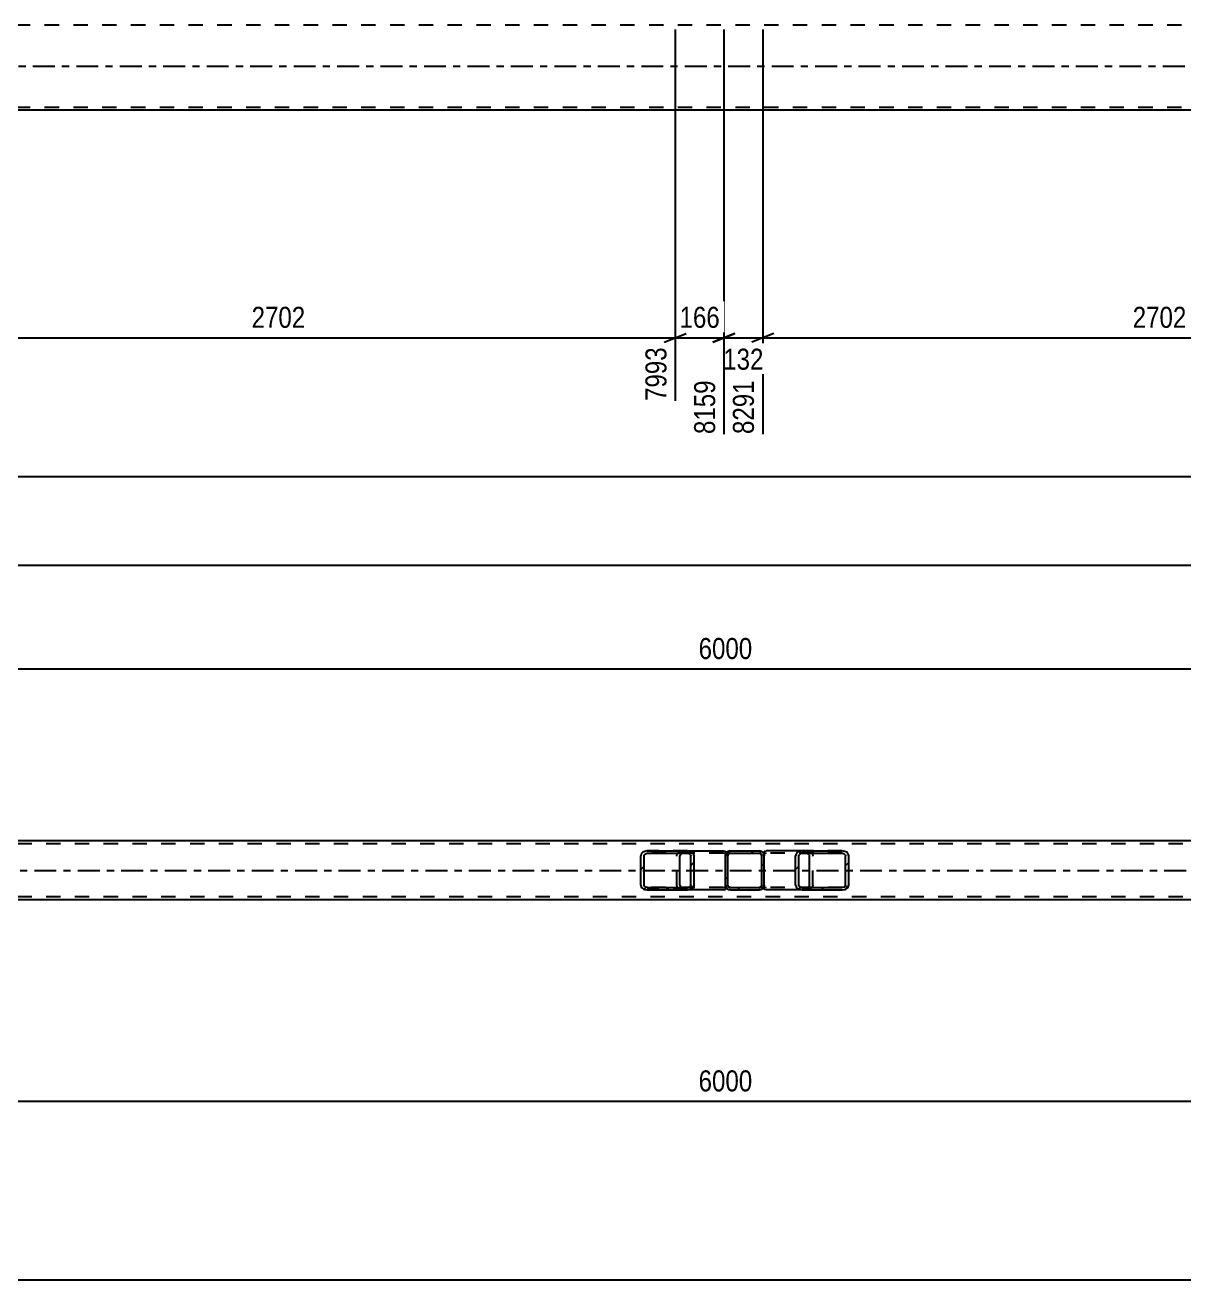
# Model space of a CAD drawing. Header units: millimetres. Extents: x 0 to 1189, y 0 to 841.
# Drawn here: x 268.6 to 426.5, y 387.2 to 558.1 of the extents above; entities that cross this region are included whole.
import ezdxf

# ---------------------------------------------------------------- set-up
doc = ezdxf.new("R2010")
doc.units = ezdxf.units.MM
doc.linetypes.add('DXK_LINE_DOT2', pattern=[3.9198, 1.9599, -1.9599])
doc.linetypes.add('DXK_LINE_DOT3', pattern=[5.9187, 2.979, -0.9799, 0.9799, -0.9799])
doc.styles.add('Arial Narrow', font='ARIALN.TTF', dxfattribs={"height": 0.2})

# ---------------------------------------------------------------- blocks, each defined once
blk = doc.blocks.new('Part-761554296-5138 - 4678')
at = {"color": 7, "linetype": 'DXK_LINE_DOT2'}
for p, q in [((1045.46, 558.05), (115.82, 558.05)), ((1045.46, 546.85), (115.82, 546.85))]:
    blk.add_line(p, q, dxfattribs=at)
at = {"color": 7, "linetype": 'DXK_LINE_DOT3'}
blk.add_line((115.82, 552.45), (1045.46, 552.45), dxfattribs=at)
at = {"color": 2, "linetype": 'Continuous'}
blk.add_line((479.97, 546.45), (252.97, 546.45), dxfattribs=at)
blk = doc.blocks.new('Part-761554296-3598 - 3595')
at = {"linetype": 'Continuous'}
h = blk.add_hatch(dxfattribs=at)
h.set_pattern_fill('', scale=0.7, style=0, pattern_type=0)
h.set_pattern_definition([(45, (368.904, 440.3552), (-1.57154, 1.57154), [])])
h.paths.add_polyline_path([(368.66, 440.31), (368.9, 440.36), (369.11, 440.49), (369.25, 440.7), (369.3, 440.95), (369.3, 444.95), (369.25, 445.19), (369.11, 445.4), (368.9, 445.54), (368.66, 445.59), (364.66, 445.59), (364.41, 445.54), (364.21, 445.4), (364.07, 445.19), (364.02, 444.95), (364.02, 440.95), (364.07, 440.7), (364.21, 440.49), (364.41, 440.36), (364.66, 440.31)])
h.paths.add_polyline_path([(364.54, 440.65), (364.43, 440.72), (364.36, 440.82), (364.34, 440.95), (364.34, 444.95), (364.36, 445.07), (364.43, 445.17), (364.54, 445.24), (364.66, 445.27), (368.66, 445.27), (368.78, 445.24), (368.89, 445.17), (368.95, 445.07), (368.98, 444.95), (368.98, 440.95), (368.95, 440.82), (368.89, 440.72), (368.78, 440.65), (368.66, 440.63), (364.66, 440.63)])
at = {"color": 7, "linetype": 'DXK_LINE_DOT2'}
for p, q in [((364.02, 444.95), (364.07, 445.19)), ((364.02, 440.95), (364.02, 444.95)), ((364.36, 445.07), (364.34, 444.95)), ((364.34, 440.95), (364.34, 444.95)), ((364.41, 445.54), (364.66, 445.59)), ((364.66, 445.27), (364.54, 445.24)), ((364.66, 445.59), (368.66, 445.59)), ((364.66, 445.27), (368.66, 445.27)), ((368.66, 445.59), (368.9, 445.54)), ((368.78, 445.24), (368.66, 445.27)), ((368.98, 444.95), (368.95, 445.07)), ((368.98, 440.95), (368.98, 444.95)), ((369.25, 445.19), (369.3, 444.95)), ((369.3, 440.95), (369.3, 444.95)), ((364.07, 440.7), (364.02, 440.95)), ((364.34, 440.95), (364.36, 440.82)), ((368.95, 440.82), (368.98, 440.95)), ((369.3, 440.95), (369.25, 440.7)), ((364.66, 440.31), (364.41, 440.36)), ((364.54, 440.65), (364.66, 440.63)), ((364.66, 440.63), (368.66, 440.63)), ((364.66, 440.31), (368.66, 440.31)), ((368.66, 440.63), (368.78, 440.65)), ((368.9, 440.36), (368.66, 440.31))]:
    blk.add_line(p, q, dxfattribs=at)
at = {"color": 2, "linetype": 'Continuous'}
for p, q in [((364.07, 445.19), (364.02, 444.95)), ((364.02, 440.95), (364.02, 444.95)), ((364.34, 444.95), (364.36, 445.07)), ((364.34, 440.95), (364.34, 444.95)), ((364.66, 445.59), (364.41, 445.54)), ((364.54, 445.24), (364.66, 445.27)), ((364.66, 445.59), (368.66, 445.59)), ((364.66, 445.27), (368.66, 445.27)), ((368.9, 445.54), (368.66, 445.59)), ((368.66, 445.27), (368.78, 445.24)), ((368.95, 445.07), (368.98, 444.95)), ((368.98, 440.95), (368.98, 444.95)), ((369.3, 444.95), (369.25, 445.19)), ((369.3, 440.95), (369.3, 444.95)), ((364.02, 440.95), (364.07, 440.7)), ((364.36, 440.82), (364.34, 440.95)), ((368.98, 440.95), (368.95, 440.82)), ((369.25, 440.7), (369.3, 440.95)), ((364.41, 440.36), (364.66, 440.31)), ((364.66, 440.63), (364.54, 440.65)), ((364.66, 440.63), (368.66, 440.63)), ((364.66, 440.31), (368.66, 440.31)), ((368.78, 440.65), (368.66, 440.63)), ((368.66, 440.31), (368.9, 440.36))]:
    blk.add_line(p, q, dxfattribs=at)
at = {"color": 7, "linetype": 'DXK_LINE_DOT2'}
for centre, radius, start, end in [((364.66, 444.95), 0.64, 112.5, 157.5), ((364.66, 444.95), 0.32, 112.5, 157.5), ((368.66, 444.95), 0.32, 22.5, 67.5), ((368.66, 444.95), 0.64, 22.5, 67.5), ((364.66, 440.95), 0.64, 202.5, 247.5), ((364.66, 440.95), 0.32, 202.5, 247.5), ((368.66, 440.95), 0.32, 292.5, 337.5), ((368.66, 440.95), 0.64, 292.5, 337.5)]:
    blk.add_arc(centre, radius, start, end, dxfattribs=at)
at = {"color": 2, "linetype": 'Continuous'}
for centre, radius, start, end in [((364.66, 444.95), 0.64, 112.5, 157.5), ((364.66, 444.95), 0.32, 112.5, 157.5), ((368.66, 444.95), 0.32, 22.5, 67.5), ((368.66, 444.95), 0.64, 22.5, 67.5), ((364.66, 440.95), 0.64, 202.5, 247.5), ((364.66, 440.95), 0.32, 202.5, 247.5), ((368.66, 440.95), 0.32, 292.5, 337.5), ((368.66, 440.95), 0.64, 292.5, 337.5)]:
    blk.add_arc(centre, radius, start, end, dxfattribs=at)
blk = doc.blocks.new('Part-761554296-3688 - 3595')
at = {"color": 2, "linetype": 'Continuous'}
for p, q in [((1045.66, 446.95), (116.02, 446.95)), ((1040.86, 438.95), (116.02, 438.95))]:
    blk.add_line(p, q, dxfattribs=at)
at = {"color": 7, "linetype": 'DXK_LINE_DOT2'}
for p, q in [((1045.66, 446.55), (116.02, 446.55)), ((1045.66, 439.35), (116.02, 439.35))]:
    blk.add_line(p, q, dxfattribs=at)
at = {"color": 7, "linetype": 'DXK_LINE_DOT3'}
blk.add_line((116.02, 442.95), (1045.66, 442.95), dxfattribs=at)
blk = doc.blocks.new('Part-761554296-3704 - 3595')
at = {"linetype": 'Continuous'}
h = blk.add_hatch(dxfattribs=at)
h.set_pattern_fill('', scale=0.7, style=0, pattern_type=0)
h.set_pattern_definition([(45, (359.2035, 440.3552), (-1.57154, 1.57154), [])])
h.paths.add_polyline_path([(358.87, 440.31), (359.2, 440.36), (359.49, 440.49), (359.68, 440.7), (359.75, 440.95), (359.75, 444.95), (359.68, 445.19), (359.49, 445.4), (359.2, 445.54), (358.87, 445.59), (353.38, 445.59), (353.04, 445.54), (352.76, 445.4), (352.56, 445.19), (352.5, 444.95), (352.5, 440.95), (352.56, 440.7), (352.76, 440.49), (353.04, 440.36), (353.38, 440.31)])
h.paths.add_polyline_path([(353.21, 440.65), (353.07, 440.72), (352.97, 440.82), (352.94, 440.95), (352.94, 444.95), (352.97, 445.07), (353.07, 445.17), (353.21, 445.24), (353.38, 445.27), (358.87, 445.27), (359.04, 445.24), (359.18, 445.17), (359.27, 445.07), (359.31, 444.95), (359.31, 440.95), (359.27, 440.82), (359.18, 440.72), (359.04, 440.65), (358.87, 440.63), (353.38, 440.63)])
at = {"color": 2, "linetype": 'Continuous'}
for p, q in [((352.56, 445.19), (352.5, 444.95)), ((352.5, 440.95), (352.5, 444.95)), ((352.94, 444.95), (352.97, 445.07)), ((352.94, 440.95), (352.94, 444.95)), ((353.38, 445.59), (353.04, 445.54)), ((353.21, 445.24), (353.38, 445.27)), ((353.38, 445.59), (358.87, 445.59)), ((353.38, 445.27), (358.87, 445.27)), ((357.87, 445.07), (357.83, 444.95)), ((357.83, 440.95), (357.83, 444.95)), ((358.27, 445.27), (358.1, 445.24)), ((358.87, 445.59), (363.76, 445.59)), ((359.2, 445.54), (358.87, 445.59)), ((358.87, 445.27), (359.04, 445.24)), ((359.27, 445.07), (359.31, 444.95)), ((359.31, 440.95), (359.31, 444.95)), ((359.75, 444.95), (359.68, 445.19)), ((359.75, 440.95), (359.75, 444.95)), ((363.76, 445.59), (364.02, 445.55)), ((364.02, 445.55), (364.02, 445.54)), ((364.02, 445.54), (364.02, 445.4)), ((364.02, 445.4), (364.02, 444.95)), ((352.5, 440.95), (352.56, 440.7)), ((352.97, 440.82), (352.94, 440.95)), ((357.83, 440.95), (357.87, 440.82)), ((359.31, 440.95), (359.27, 440.82)), ((359.68, 440.7), (359.75, 440.95)), ((364.02, 440.34), (364.02, 440.95)), ((353.04, 440.36), (353.38, 440.31)), ((353.38, 440.63), (353.21, 440.65)), ((353.38, 440.63), (358.87, 440.63)), ((353.38, 440.31), (358.87, 440.31)), ((358.1, 440.65), (358.27, 440.63)), ((359.04, 440.65), (358.87, 440.63)), ((358.87, 440.31), (359.2, 440.36)), ((363.76, 440.31), (358.87, 440.31)), ((363.76, 440.31), (364.02, 440.34))]:
    blk.add_line(p, q, dxfattribs=at)
at = {"color": 7, "linetype": 'DXK_LINE_DOT2'}
for p, q in [((358.87, 445.59), (353.38, 445.59)), ((363.76, 445.27), (353.38, 445.27)), ((357.39, 444.95), (357.46, 445.19)), ((357.39, 440.95), (357.39, 444.95)), ((357.93, 445.54), (358.27, 445.59)), ((363.93, 445.24), (363.76, 445.27)), ((364.02, 445.2), (363.93, 445.24)), ((364.02, 445.4), (364.02, 445.2)), ((364.02, 440.95), (364.02, 445.19)), ((357.46, 440.7), (357.39, 440.95)), ((363.76, 440.63), (353.38, 440.63)), ((358.87, 440.31), (353.38, 440.31)), ((358.27, 440.31), (357.93, 440.36)), ((363.76, 440.63), (363.93, 440.65)), ((363.93, 440.65), (364.02, 440.69))]:
    blk.add_line(p, q, dxfattribs=at)
at = {"color": 2, "linetype": 'Continuous'}
for centre, radius, start, end in [((353.24, 444.76), 0.802, 104.5547, 147.5896), ((353.31, 444.85), 0.401, 104.5547, 147.5896), ((358.2, 444.85), 0.401, 104.5547, 147.5896), ((358.93, 444.85), 0.401, 32.4104, 75.4453), ((359, 444.76), 0.802, 32.4104, 75.4453), ((353.24, 441.13), 0.802, 212.4104, 255.4453), ((353.31, 441.04), 0.401, 212.4104, 255.4453), ((358.2, 441.04), 0.401, 212.4104, 255.4453), ((358.93, 441.04), 0.401, 284.5547, 327.5896), ((359, 441.13), 0.802, 284.5547, 327.5896)]:
    blk.add_arc(centre, radius, start, end, dxfattribs=at)
at = {"color": 7, "linetype": 'DXK_LINE_DOT2'}
for centre, start, end in [((358.14, 444.76), 104.5547, 147.5896), ((358.14, 441.13), 212.4104, 255.4453)]:
    blk.add_arc(centre, 0.802, start, end, dxfattribs=at)
blk = doc.blocks.new('Part-761554296-3801 - 3595')
at = {"linetype": 'Continuous'}
h = blk.add_hatch(dxfattribs=at)
h.set_pattern_fill('', scale=0.7, style=0, pattern_type=0)
h.set_pattern_definition([(45, (380.278, 440.3552), (-1.57154, 1.57154), [])])
h.paths.add_polyline_path([(379.94, 440.31), (380.28, 440.36), (380.56, 440.49), (380.75, 440.7), (380.82, 440.95), (380.82, 444.95), (380.75, 445.19), (380.56, 445.4), (380.28, 445.54), (379.94, 445.59), (374.45, 445.59), (374.11, 445.54), (373.83, 445.4), (373.64, 445.19), (373.57, 444.95), (373.57, 440.95), (373.64, 440.7), (373.83, 440.49), (374.11, 440.36), (374.45, 440.31)])
h.paths.add_polyline_path([(374.28, 440.65), (374.14, 440.72), (374.05, 440.82), (374.01, 440.95), (374.01, 444.95), (374.05, 445.07), (374.14, 445.17), (374.28, 445.24), (374.45, 445.27), (379.94, 445.27), (380.11, 445.24), (380.25, 445.17), (380.35, 445.07), (380.38, 444.95), (380.38, 440.95), (380.35, 440.82), (380.25, 440.72), (380.11, 440.65), (379.94, 440.63), (374.45, 440.63)])
at = {"color": 2, "linetype": 'Continuous'}
for p, q in [((369.3, 445.55), (369.56, 445.59)), ((369.3, 445.55), (369.3, 444.95)), ((374.45, 445.59), (369.56, 445.59)), ((373.64, 445.19), (373.57, 444.95)), ((373.57, 440.95), (373.57, 444.95)), ((374.01, 444.95), (374.05, 445.07)), ((374.01, 440.95), (374.01, 444.95)), ((374.45, 445.59), (374.11, 445.54)), ((374.28, 445.24), (374.45, 445.27)), ((374.45, 445.59), (379.94, 445.59)), ((374.45, 445.27), (379.94, 445.27)), ((375.22, 445.24), (375.05, 445.27)), ((375.49, 444.95), (375.45, 445.07)), ((375.49, 440.95), (375.49, 444.95)), ((380.28, 445.54), (379.94, 445.59)), ((379.94, 445.27), (380.11, 445.24)), ((380.35, 445.07), (380.38, 444.95)), ((380.38, 440.95), (380.38, 444.95)), ((380.82, 444.95), (380.75, 445.19)), ((380.82, 440.95), (380.82, 444.95)), ((369.3, 440.36), (369.3, 440.95)), ((373.57, 440.95), (373.64, 440.7)), ((374.05, 440.82), (374.01, 440.95)), ((375.45, 440.82), (375.49, 440.95)), ((380.38, 440.95), (380.35, 440.82)), ((380.75, 440.7), (380.82, 440.95)), ((369.3, 440.34), (369.3, 440.36)), ((369.56, 440.31), (369.3, 440.34)), ((374.45, 440.31), (369.56, 440.31)), ((374.11, 440.36), (374.45, 440.31)), ((374.45, 440.63), (374.28, 440.65)), ((374.45, 440.63), (379.94, 440.63)), ((374.45, 440.31), (379.94, 440.31)), ((375.05, 440.63), (375.22, 440.65)), ((380.11, 440.65), (379.94, 440.63)), ((379.94, 440.31), (380.28, 440.36))]:
    blk.add_line(p, q, dxfattribs=at)
at = {"color": 7, "linetype": 'DXK_LINE_DOT2'}
for p, q in [((369.3, 445.55), (369.3, 445.2)), ((369.39, 445.24), (369.3, 445.2)), ((369.3, 440.49), (369.3, 444.95)), ((369.56, 445.27), (369.39, 445.24)), ((379.94, 445.27), (369.56, 445.27)), ((379.94, 445.59), (374.45, 445.59)), ((375.05, 445.59), (375.38, 445.54)), ((375.86, 445.19), (375.93, 444.95)), ((375.93, 440.95), (375.93, 444.95)), ((375.93, 440.95), (375.86, 440.7)), ((369.3, 440.69), (369.39, 440.65)), ((369.39, 440.65), (369.56, 440.63)), ((379.94, 440.63), (369.56, 440.63)), ((375.05, 440.31), (374.45, 440.31)), ((375.38, 440.36), (375.05, 440.31)), ((375.05, 440.31), (379.94, 440.31))]:
    blk.add_line(p, q, dxfattribs=at)
at = {"color": 2, "linetype": 'Continuous'}
for centre, radius, start, end in [((374.32, 444.76), 0.802, 104.5547, 147.5896), ((374.38, 444.85), 0.401, 104.5547, 147.5896), ((375.11, 444.85), 0.401, 32.4104, 75.4453), ((380.01, 444.85), 0.401, 32.4104, 75.4453), ((380.08, 444.76), 0.802, 32.4104, 75.4453), ((374.32, 441.13), 0.802, 212.4104, 255.4453), ((374.38, 441.04), 0.401, 212.4104, 255.4453), ((375.11, 441.04), 0.401, 284.5547, 327.5896), ((380.01, 441.04), 0.401, 284.5547, 327.5896), ((380.08, 441.13), 0.802, 284.5547, 327.5896)]:
    blk.add_arc(centre, radius, start, end, dxfattribs=at)
at = {"color": 7, "linetype": 'DXK_LINE_DOT2'}
for centre, start, end in [((375.18, 444.76), 32.4104, 75.4453), ((375.18, 441.13), 284.5547, 327.5896)]:
    blk.add_arc(centre, 0.802, start, end, dxfattribs=at)
blk = doc.blocks.new('StraightDimension-761554296-5999 - 4678')
at = {"color": 7, "linetype": 'Continuous'}
blk.add_line((102.65, 496.6), (1046.46, 496.6), dxfattribs=at)
blk = doc.blocks.new('StraightDimension-761554296-23287 - 4678')
at = {"color": 7, "linetype": 'Continuous'}
for p, q in [((369.1, 557.45), (369.1, 502.37)), ((477.19, 557.45), (477.19, 505.04)), ((370.6, 516.08), (367.6, 514.88)), ((475.69, 514.88), (478.69, 516.08)), ((369.1, 515.48), (477.19, 515.48))]:
    blk.add_line(p, q, dxfattribs=at)
at = {"color": 0}
blk.add_wipeout([(427.4, 516.23), (427.4, 520.43), (418.89, 520.43), (418.89, 516.23)], dxfattribs=at)
at = {"color": 0, "linetype": 'Continuous'}
blk.add_wipeout([(476.59, 514.78), (472.39, 514.78), (472.39, 504.44), (476.59, 504.44)], dxfattribs=at)
at = {"color": 3, "style": 'Arial Narrow'}
blk.add_text('2702', height=2.863, dxfattribs=at).set_placement((419.49, 516.83))
at = {"color": 3, "linetype": 'Continuous', "style": 'Arial Narrow'}
blk.add_text('10993', height=2.863, rotation=90.0002, dxfattribs=at).set_placement((475.99, 505.04))
blk = doc.blocks.new('StraightDimension-761554296-23288 - 4678')
at = {"color": 7, "linetype": 'Continuous'}
for p, q in [((363.82, 557.45), (363.82, 502.37)), ((369.1, 557.45), (369.1, 502.37)), ((362.32, 514.88), (365.32, 516.08)), ((370.6, 516.08), (367.6, 514.88)), ((363.82, 515.48), (369.1, 515.48))]:
    blk.add_line(p, q, dxfattribs=at)
at = {"color": 0}
blk.add_wipeout([(369.8, 510.53), (369.8, 514.73), (363.12, 514.73), (363.12, 510.53)], dxfattribs=at)
at = {"color": 0, "linetype": 'Continuous'}
blk.add_wipeout([(368.5, 510.28), (364.3, 510.28), (364.3, 501.77), (368.5, 501.77)], dxfattribs=at)
at = {"color": 3, "style": 'Arial Narrow'}
blk.add_text('132', height=2.863, dxfattribs=at).set_placement((363.72, 511.13))
at = {"color": 3, "linetype": 'Continuous', "style": 'Arial Narrow'}
blk.add_text('8291', height=2.863, rotation=90.0002, dxfattribs=at).set_placement((367.9, 502.37))
blk = doc.blocks.new('StraightDimension-761554296-23289 - 4678')
at = {"color": 7, "linetype": 'Continuous'}
for p, q in [((357.19, 557.45), (357.19, 506.87)), ((363.82, 557.45), (363.82, 502.37)), ((355.69, 514.88), (358.69, 516.08)), ((365.32, 516.08), (362.32, 514.88)), ((357.19, 515.48), (363.82, 515.48))]:
    blk.add_line(p, q, dxfattribs=at)
at = {"color": 0}
blk.add_wipeout([(363.85, 516.23), (363.85, 520.43), (357.17, 520.43), (357.17, 516.23)], dxfattribs=at)
at = {"color": 0, "linetype": 'Continuous'}
blk.add_wipeout([(363.22, 510.28), (359.02, 510.28), (359.02, 501.77), (363.22, 501.77)], dxfattribs=at)
at = {"color": 3, "style": 'Arial Narrow'}
blk.add_text('166', height=2.863, dxfattribs=at).set_placement((357.77, 516.83))
at = {"color": 3, "linetype": 'Continuous', "style": 'Arial Narrow'}
blk.add_text('8159', height=2.863, rotation=90.0002, dxfattribs=at).set_placement((362.62, 502.37))
blk = doc.blocks.new('StraightDimension-761554296-23290 - 4678')
at = {"color": 7, "linetype": 'Continuous'}
for p, q in [((249.1, 557.45), (249.1, 502.37)), ((357.19, 557.45), (357.19, 506.87)), ((250.6, 516.08), (247.6, 514.88)), ((355.69, 514.88), (358.69, 516.08)), ((249.1, 515.48), (357.19, 515.48))]:
    blk.add_line(p, q, dxfattribs=at)
at = {"color": 0}
blk.add_wipeout([(307.4, 516.23), (307.4, 520.43), (298.89, 520.43), (298.89, 516.23)], dxfattribs=at)
at = {"color": 0, "linetype": 'Continuous'}
blk.add_wipeout([(356.59, 514.78), (352.39, 514.78), (352.39, 506.27), (356.59, 506.27)], dxfattribs=at)
at = {"color": 3, "style": 'Arial Narrow'}
blk.add_text('2702', height=2.863, dxfattribs=at).set_placement((299.49, 516.83))
at = {"color": 3, "linetype": 'Continuous', "style": 'Arial Narrow'}
blk.add_text('7993', height=2.863, rotation=90.0002, dxfattribs=at).set_placement((355.99, 506.87))
blk = doc.blocks.new('StraightDimension-761554296-3870 - 3595')
at = {"color": 7, "linetype": 'Continuous'}
blk.add_line((102.12, 387.18), (1046.66, 387.18), dxfattribs=at)
blk = doc.blocks.new('StraightDimension-761554296-3998 - 3595')
at = {"color": 7, "linetype": 'Continuous'}
for p, q in [((484.03, 450.25), (484.03, 480.82)), ((244.03, 459), (244.03, 478.99)), ((245.53, 470.98), (242.53, 469.78)), ((244.03, 470.38), (484.03, 470.38)), ((482.53, 469.78), (485.53, 470.98))]:
    blk.add_line(p, q, dxfattribs=at)
at = {"color": 0, "linetype": 'Continuous'}
blk.add_wipeout([(483.43, 481.42), (479.23, 481.42), (479.23, 471.08), (483.43, 471.08)], dxfattribs=at)
at = {"color": 0}
blk.add_wipeout([(368.28, 471.13), (368.28, 475.33), (359.77, 475.33), (359.77, 471.13)], dxfattribs=at)
at = {"color": 3, "linetype": 'Continuous', "style": 'Arial Narrow'}
blk.add_text('11159', height=2.863, rotation=90.0002, dxfattribs=at).set_placement((482.83, 471.68))
at = {"color": 3, "style": 'Arial Narrow'}
blk.add_text('6000', height=2.863, dxfattribs=at).set_placement((360.37, 471.73))
blk = doc.blocks.new('StraightDimension-761554296-10659 - 3595')
at = {"color": 7, "linetype": 'Continuous'}
blk.add_line((103.12, 484.51), (1045.66, 484.51), dxfattribs=at)
blk = doc.blocks.new('StraightDimension-761554296-18073 - 3595')
at = {"color": 7, "linetype": 'Continuous'}
for p, q in [((244.03, 437.95), (244.03, 409.1)), ((484.03, 437.95), (484.03, 409.1)), ((245.53, 412.1), (242.53, 410.9)), ((482.53, 410.9), (485.53, 412.1)), ((244.03, 411.5), (484.03, 411.5))]:
    blk.add_line(p, q, dxfattribs=at)
at = {"color": 0}
blk.add_wipeout([(368.28, 412.25), (368.28, 416.45), (359.77, 416.45), (359.77, 412.25)], dxfattribs=at)
at = {"color": 3, "style": 'Arial Narrow'}
blk.add_text('6000', height=2.863, dxfattribs=at).set_placement((360.37, 412.85))

msp = doc.modelspace()

# ---------------------------------------------------------------- block references
for name in ['Part-761554296-5138 - 4678', 'StraightDimension-761554296-5999 - 4678', 'StraightDimension-761554296-3998 - 3595', 'Part-761554296-3688 - 3595', 'Part-761554296-3704 - 3595', 'Part-761554296-3598 - 3595', 'Part-761554296-3801 - 3595', 'StraightDimension-761554296-3870 - 3595']:
    msp.add_blockref(name, (0, 0))

# ---------------------------------------------------------------- next in the draw order: block references
for name in ['StraightDimension-761554296-23287 - 4678', 'StraightDimension-761554296-10659 - 3595']:
    msp.add_blockref(name, (0, 0))

# ---------------------------------------------------------------- next in the draw order: block references
for name in ['StraightDimension-761554296-23288 - 4678', 'StraightDimension-761554296-18073 - 3595']:
    msp.add_blockref(name, (0, 0))

# ---------------------------------------------------------------- next in the draw order: block references
msp.add_blockref('StraightDimension-761554296-23289 - 4678', (0, 0))

# ---------------------------------------------------------------- next in the draw order: block references
msp.add_blockref('StraightDimension-761554296-23290 - 4678', (0, 0))

doc.saveas('drawing.dxf')
